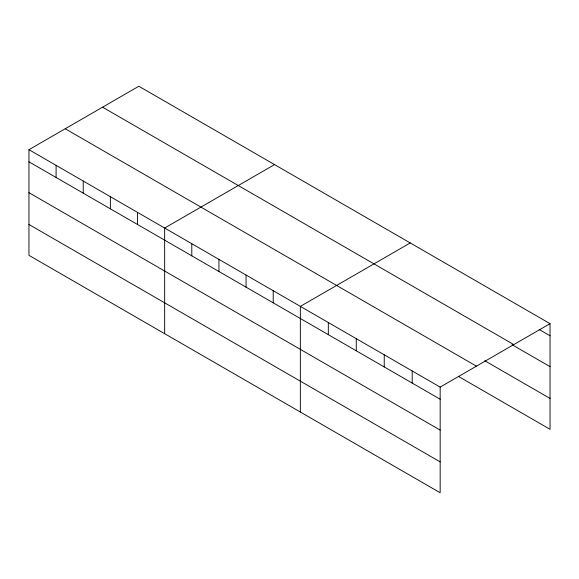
<?xml version="1.0" encoding="UTF-8"?>
<svg xmlns="http://www.w3.org/2000/svg" width="579" height="579" viewBox="0 0 579 579"><rect width="100%" height="100%" fill="white"/><g stroke="black" fill="none" stroke-linecap="round" stroke-linejoin="round"><path stroke-width="0.87" d="M28.95 149.693L440.163 387.105L440.163 492.751L28.95 255.339L28.95 149.693L138.837 86.249L550.05 323.661L550.05 429.307L458.394 376.386M274.54 164.595L164.653 228.039L164.653 333.685M410.236 242.941L300.349 306.385L300.349 412.031M440.163 387.105L550.05 323.661M539.179 329.509L550.05 335.784M102.577 107.187L513.79 344.599M511.988 344.671L550.05 366.645M484.804 360.775L550.05 398.446M65.21 128.755L476.423 366.167M28.95 161.816L440.163 399.228M28.95 192.677L440.163 430.088M28.95 224.471L440.163 461.883M412.205 370.965L412.205 383.081M384.239 354.818L384.239 366.941M356.273 338.672L356.273 350.794M328.315 322.532L328.315 334.648M273.208 290.716L273.208 302.839M246.068 275.047L246.068 287.17M218.934 259.378L218.934 271.5M191.794 243.708L191.794 255.831M137.512 212.37L137.512 224.493M110.372 196.701L110.372 208.824M83.231 181.032L83.231 193.154M56.091 165.362L56.091 177.485"/></g></svg>
